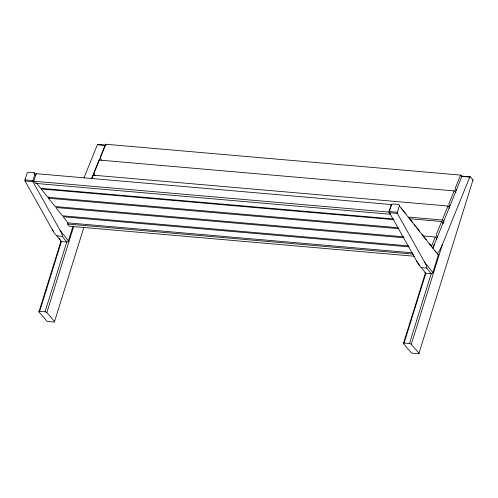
<?xml version="1.0" encoding="UTF-8"?>
<svg xmlns="http://www.w3.org/2000/svg" width="498" height="498" viewBox="0 0 498 498"><rect width="100%" height="100%" fill="white"/><g stroke="black" fill="none" stroke-linecap="round" stroke-linejoin="round"><path stroke-width="0.75" d="M33.995 172.794A1.438 1.152 -40.9 0 1 34.86 174.182L32.868 180.575A0.903 0.43 -85 0 0 32.912 181.695L60.563 231.203L62.281 235.012L62.393 236.363L56.741 235.871L54.151 232.84L25.025 181.011A0.903 0.43 -85 0 1 24.975 179.884L26.967 173.491A1.438 1.152 -40.9 0 1 28.629 172.327L33.995 172.794L35.383 174.549M83.788 227.642L54.55 321.503A1.438 0.529 17.3 0 1 53.859 322.05L48.493 321.584A1.438 0.529 17.3 0 1 46.663 320.818L38.944 311.91L54.438 262.178M54.662 261.456L60.949 241.275M38.944 311.91A1.438 0.529 17.3 0 1 39.641 311.368L61.379 241.58A1.438 1.152 -40.9 0 1 60.513 240.192M39.641 311.368L45.007 311.835L66.744 242.047A1.438 1.152 -40.9 0 0 68.407 240.876L72.926 226.353M54.55 321.503L46.837 312.601L73.779 226.104M399.315 205.873L397.323 212.266A0.903 0.43 -85 0 0 397.367 213.393L425.018 262.894L426.736 266.71L426.848 268.061L421.196 267.569L418.606 264.538L389.48 212.702A0.903 0.43 -85 0 1 389.43 211.582L391.422 205.188A1.438 1.152 -40.9 0 1 393.084 204.018L398.45 204.485A1.438 1.152 -40.9 0 1 399.315 205.873L438.29 255.15L432.862 272.574A1.438 1.152 -40.9 0 1 431.2 273.744L409.462 343.533L404.096 343.066A1.438 0.529 17.3 0 0 403.405 343.608L411.118 352.516A1.438 0.529 17.3 0 0 412.948 353.275L418.314 353.742A1.438 0.529 17.3 0 0 419.005 353.2L472.982 179.915L470.311 176.834L462.424 176.149A0.903 0.43 -85 0 0 461.858 176.429L433.111 247.599M403.405 343.608L408.565 327.03M408.79 326.308L413.502 311.169M413.732 310.453L425.404 272.972M433.26 247.743L434.38 244.138M404.096 343.066L425.834 273.271L421.364 267.619M419.005 353.2L411.292 344.292L442.274 244.823L469.751 177.114A0.903 0.43 -85 0 1 470.311 176.834M33.721 181.204L388.764 212.08L390.494 214.264L35.445 183.382L33.721 181.204L36.068 174.151A0.903 0.43 -85 0 1 36.671 173.802M403.928 236.867L55.073 206.527L48.518 198.235L49.003 196.766M414.336 256.24L69.34 226.241L67.616 224.056L68.008 222.88L63.178 216.773L408.945 246.846M388.764 212.08L391.117 205.027A0.903 0.43 -85 0 1 391.721 204.678M83.95 177.879L97.403 144.731A0.903 0.43 -85 0 1 97.969 144.451L105.856 145.136A0.903 0.43 -85 0 0 105.414 145.204M92.13 177.861L105.296 145.416L97.403 144.731M91.632 178.29L92.765 175.539A0.903 0.43 -85 0 1 93.375 175.333M99.718 159.833A0.903 0.43 -85 0 0 99.108 160.039L94.029 172.439A0.903 0.43 -85 0 0 94.047 173.69L95.218 175.651M431.455 246.367L435.121 237.409A0.903 0.43 -85 0 1 435.731 237.204L436.908 239.165M455.938 192.67L454.767 190.709A0.903 0.43 -85 0 0 454.151 190.915L449.078 203.315A0.903 0.43 -85 0 0 449.09 204.566L449.875 205.873M442.274 244.823L439.304 250.998L437.698 252.878M473.013 180.344L472.982 179.915M105.862 144.258L460.911 175.134M461.858 176.429L469.751 177.114M99.108 160.039L454.151 190.915M93.151 175.165L448.2 206.041M36.528 173.696L391.577 204.572M24.975 179.884L32.868 180.575M389.43 211.582L397.323 212.266M25.025 181.011L32.912 181.695M389.48 212.702L397.367 213.393M408.715 217.103L442.747 220.066L443.923 222.027M409.368 218.715L441.857 221.542M393.395 218.989L40.668 188.312L36.273 182.766M393.912 219.643L41.185 188.972L47.74 197.258L398.145 227.729M48.518 198.235L398.923 228.713M423.91 236.027L435.513 237.036M403.934 237.776L55.844 207.504L62.399 215.796L408.939 245.931M68.008 222.88L412.226 252.816M67.616 224.056L413.384 254.129M401.232 208.008L402.16 209.179M403.087 210.355L405.87 213.872M408.659 217.389L412.836 222.668M414.224 224.43L415.151 225.606M416.079 226.777L419.328 230.885M422.111 234.402L426.288 239.681M429.537 243.79L433.248 248.483M435.103 250.824L436.03 252M424.601 262.129L432.862 272.574M426.73 268.086L431.2 273.744L425.834 273.278A1.438 1.152 -40.9 0 1 424.912 272.362M416.708 261.438L419.602 265.098M34.86 174.182L35.788 175.352M60.146 230.431L68.407 240.876M62.269 236.388L66.744 242.047L61.379 241.58L56.909 235.921M52.253 229.746L53.491 231.309M59.274 238.623L60.102 239.669M461.92 176.56L461.185 175.34A1.127 0.535 -85 0 0 460.42 175.601L455.496 187.634A1.127 0.535 -85 0 0 455.514 189.203L456.243 190.417M449.594 208.17L448.418 206.209A0.903 0.43 -85 0 0 447.808 206.415L442.734 218.815A0.903 0.43 -85 0 0 442.747 220.066M443.251 223.664L442.075 221.71A0.903 0.43 -85 0 0 441.465 221.915L436.391 234.315A0.903 0.43 -85 0 0 436.404 235.566L437.58 237.521M101.561 160.151L100.465 158.32A1.127 0.535 -85 0 1 100.447 156.758L105.377 144.725A1.127 0.535 -85 0 1 106.142 144.464M45.007 311.835A1.438 0.529 17.3 0 1 46.837 312.601M437.425 253.762A1.438 1.152 -40.9 0 1 438.29 255.15M409.462 343.533A1.438 0.529 17.3 0 1 411.292 344.292"/></g></svg>
